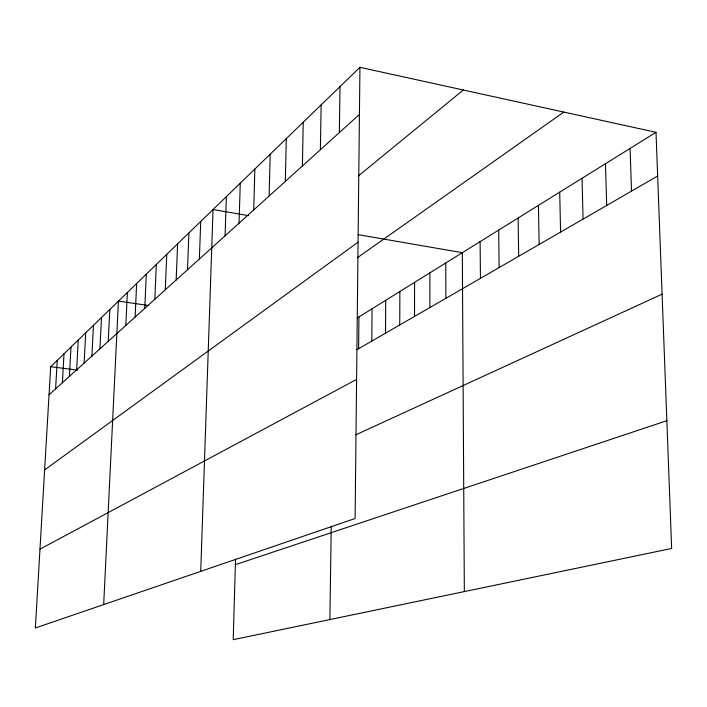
<?xml version="1.0" encoding="UTF-8"?>
<svg xmlns="http://www.w3.org/2000/svg" width="707" height="707" viewBox="0 0 707 707"><rect width="100%" height="100%" fill="white"/><g stroke="black" fill="none" stroke-linecap="round" stroke-linejoin="round"><path stroke-width="1.06" d="M414.523 316.436L414.576 282.358M399.738 324.973L399.87 291.505M385.509 333.183L385.722 300.298M371.811 341.101L372.076 308.773M359.943 67.324L355.1 518.514L35.35 627.975L50.683 366.721L359.943 67.324L656.008 132.315L671.65 548.464L233.213 639.676L235.537 559.14M358.599 348.728L358.935 316.948M329.886 619.562L331.23 526.194M339.351 132.607L339.996 86.634M320.368 149.751L321.128 104.901M302.384 165.995L303.25 122.205M285.328 181.399L286.291 138.625M269.128 196.025L270.18 154.223M253.733 209.935L254.856 169.061M239.063 223.173L240.265 183.193M225.091 235.802L226.346 196.661M200.726 571.362L213.054 209.528L248.572 215.67M199.374 259.027L200.726 221.459M187.523 269.729L188.919 232.895M176.167 279.981L177.598 243.853M165.279 289.817L166.737 254.37M154.815 299.264L156.309 264.462M144.767 308.34L146.287 274.175M135.108 317.072L136.645 283.507M125.811 325.467L127.366 292.486M103.682 604.582L118.431 301.138L148.735 305.539M99.899 348.86L101.508 317.523M108.224 341.348L109.815 309.48M91.875 356.116L93.483 325.291M76.63 369.885L78.256 340.032M84.115 363.115L85.741 332.785M69.383 376.424L71.018 347.04M55.606 388.868L57.249 360.376M62.384 382.752L64.019 353.809M49.039 394.798L359.439 114.463M358.316 175.981L463.315 90.01M44.629 469.916L358.069 242.156M357.274 257.808L563.815 112.077M357.123 318.07L656.008 132.315M356.779 349.771L657.651 176.034M39.972 549.171L356.593 379.412M355.727 434.849L662.097 294.174M235.378 564.654L666.851 420.7M50.683 366.721L77.885 370.15M358.157 234.644L462.325 252.691L464.34 591.591M630.096 148.417L631.51 191.129M605.466 163.724L606.686 205.463M582.029 178.288L583.072 219.099M559.714 192.163L560.58 232.09M538.434 205.392L539.141 244.472M518.116 218.012L518.682 256.279M498.691 230.084L499.133 267.573M480.115 241.635L480.442 278.364M445.772 262.977L445.887 298.319M429.865 272.858L429.891 307.554"/></g></svg>
